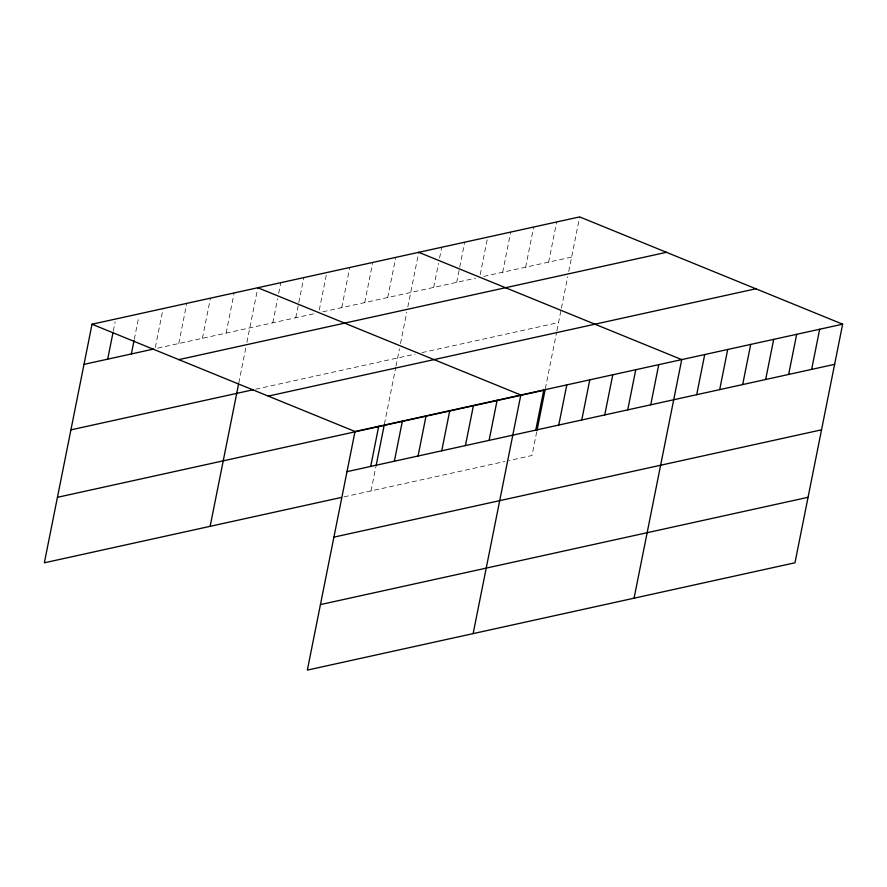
<?xml version="1.0" encoding="UTF-8"?>
<svg xmlns="http://www.w3.org/2000/svg" width="887" height="887" viewBox="0 0 887 887"><rect width="100%" height="100%" fill="white"/><g stroke="black" fill="none" stroke-linecap="round" stroke-linejoin="round"><path stroke-width="0.67" stroke-dasharray="4.43 3.33" d="M113.303 331.051L115.177 321.682M134.314 339.222L138.86 316.471M155.325 347.394L163.075 308.587M178.742 343.524L186.769 303.376M202.424 338.313L210.452 298.154M226.107 333.102L234.135 292.943M238.803 382.896L245.865 347.527M246.919 342.293L257.818 287.732M272.786 322.824L277.598 298.742M278.662 293.386L280.802 282.676M295.77 317.768L303.797 277.62M319.298 310.029L326.516 273.895M341.75 307.645L349.766 267.497M364.734 302.589L372.762 262.441M387.73 297.533L395.746 257.385M371.065 490.91L375.766 467.338M384.415 424.075L395.746 367.406M396.012 366.054L399.46 348.791M400.503 343.546L406.789 312.113M407.832 306.88L418.742 252.318M433.699 287.41L438.511 263.328M439.586 257.973L441.726 247.262M456.694 282.354L464.71 242.206M480.211 274.615L487.163 239.823M502.663 272.242L510.69 232.084M525.658 267.175L533.675 227.028M548.643 262.12L556.67 221.972M536.69 431.925L531.978 455.497L508.994 460.553M545.339 388.661L556.659 331.993M556.925 330.64L561.161 309.452M561.427 308.133L567.702 276.711M568.755 271.466L579.654 216.905M157.686 348.159L314.708 313.599M322.813 311.814L475.62 278.185M483.737 276.4L571.627 257.064M255.644 389.205L415.205 354.09M421.968 352.605L558.544 322.546M344.012 496.864L504.936 461.451"/><path stroke-width="1.33" d="M842.65 324.187L355.022 431.503L307.345 670.095L794.974 562.779L842.65 324.187L579.654 216.905L92.026 324.221L44.35 562.813L341.307 497.463M107.682 359.157L113.037 332.392M131.376 353.946L134.048 340.564M210.141 526.324L238.548 384.204M370.688 466.44L378.705 426.292M376.033 466.03L384.149 425.427M394.371 461.229L402.388 421.081M418.054 456.018L426.07 415.859M441.737 450.807L449.764 410.648M465.42 445.596L473.447 405.437M489.103 440.373L497.13 400.225M473.137 633.606L520.813 395.014L257.818 287.732M535.781 430.106L543.809 389.958M536.957 430.616L545.062 390.014L57.433 497.33M558.766 425.05L566.793 384.891M581.761 419.994L589.777 379.836M604.746 414.928L612.773 374.78M627.73 409.872L635.757 369.724M650.725 404.816L658.742 364.657M634.061 598.193L681.737 359.601L418.742 252.318M696.694 394.693L704.721 354.545M719.69 389.637L727.706 349.489M742.674 384.581L750.701 344.422M765.658 379.514L773.686 339.366M788.654 374.458L796.67 334.31M811.638 369.402L819.666 329.243M83.999 364.369L153.739 349.023M178.819 359.623L666.447 252.307M70.916 429.862L252.939 389.803M268.229 396.101L755.857 288.785M346.994 471.651L834.623 364.335M333.911 537.134L821.539 429.829M320.429 604.601L808.057 497.297M92.026 324.221L355.022 431.503"/></g></svg>
